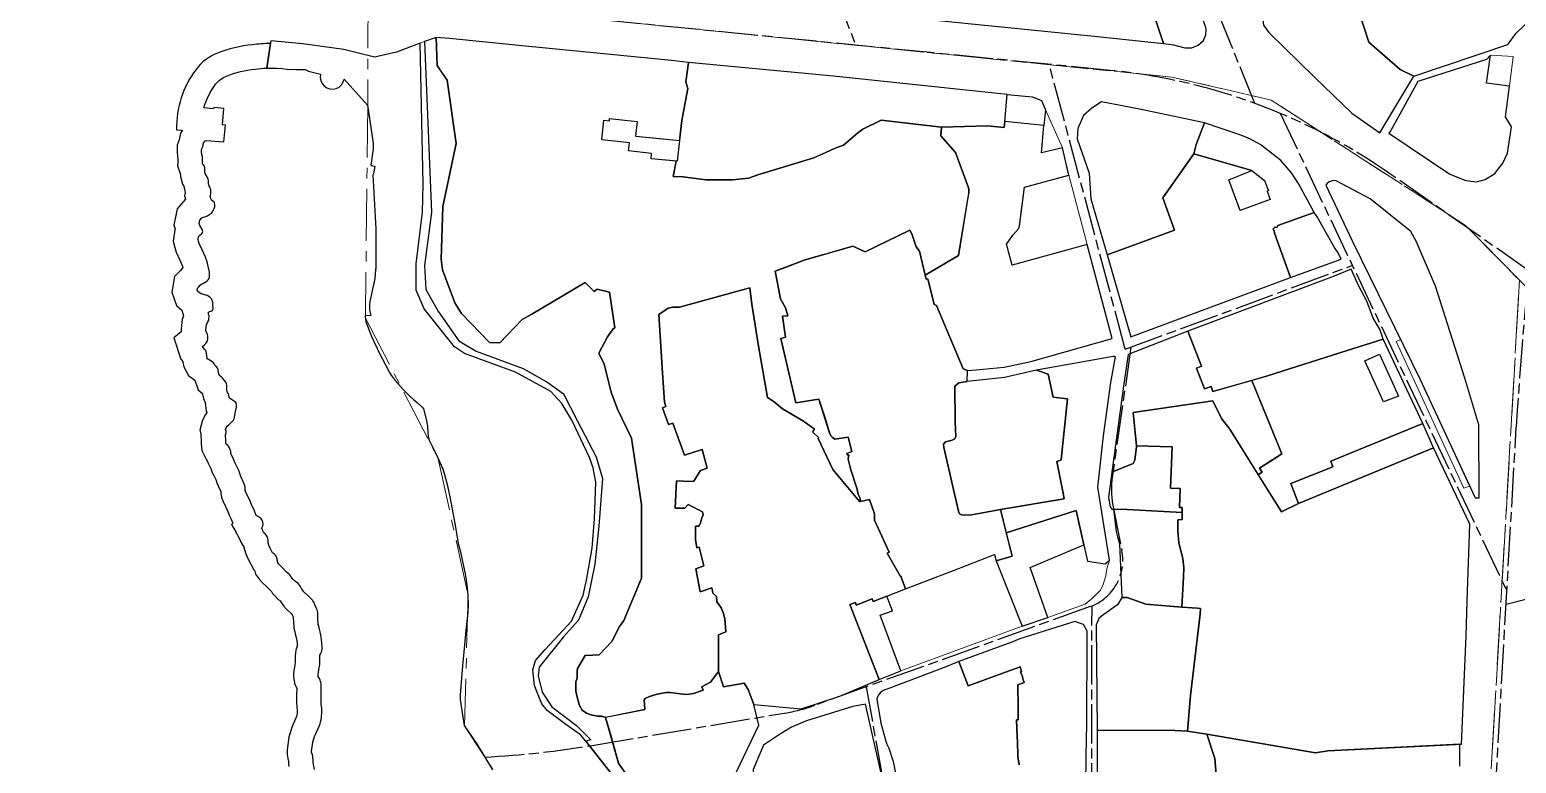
# Model space of a CAD drawing. Header units: millimetres. Extents: x 125232 to 134072, y 142885 to 152835.
# Drawn here: x 125830 to 126736, y 151227 to 151674 of the extents above; entities that cross this region are included whole.
import ezdxf

# ---------------------------------------------------------------- set-up
doc = ezdxf.new("R2010")
doc.units = ezdxf.units.MM
doc.linetypes.add('ACAD_ISO08W100', pattern=[36, 24, -3, 6, -3])
doc.linetypes.add('CENTER', pattern=[50.8, 31.75, -6.35, 6.35, -6.35])
for name, color, linetype, lineweight in [('apartment', 42, 'Continuous', 0), ('government', 221, 'Continuous', 0), ('historical site', 232, 'Continuous', 0), ('municipal utilities', 151, 'Continuous', 0), ('parking', 8, 'Continuous', 0), ('storage', 197, 'Continuous', 0), ('super block', 6, 'CENTER', 0)]:
    doc.layers.add(name, color=color, linetype=linetype, lineweight=lineweight)
for name, color, linetype in [('commerce', 10, 'Continuous'), ('commerce & office', 242, 'Continuous'), ('commerce and residence', 32, 'Continuous'), ('green & plaza', 80, 'Continuous'), ('industry', 35, 'Continuous'), ('research & university', 30, 'Continuous'), ('residence', 2, 'Continuous'), ('residence-bad', 41, 'Continuous'), ('villadom', 51, 'Continuous'), ('water', 4, 'Continuous'), ('老城北中心线', 7, 'ACAD_ISO08W100')]:
    doc.layers.add(name, color=color, linetype=linetype)

msp = doc.modelspace()

# ---------------------------------------------------------------- linework, layer by layer
at = {"layer": 'apartment'}
msp.add_lwpolyline([(126486.21, 151341.35), (126486.79, 151345.67), (126488.47, 151350.96), (126485.87, 151348.71), (126474.96, 151350.2), (126472.71, 151360.23), (126440.11, 151346.42), (126450.89, 151315.96), (126473.55, 151324), (126478.16, 151327.88), (126482.97, 151332.55), (126484.58, 151336.04)], close=True, dxfattribs=at)
at = {"layer": 'commerce'}
for points in [[(126510.27, 151760.98), (126498.16, 151789.46), (126481.29, 151780.79), (126485.41, 151769.39), (126504.25, 151717.21), (126521.25, 151665.95), (126527.55, 151665.25), (126534.4, 151663.41), (126538.59, 151663.46), (126542.58, 151665.02), (126545.74, 151667.87), (126547.18, 151671.32), (126547.35, 151674.59), (126547.08, 151675.77), (126545.04, 151681.39), (126540.38, 151693.09), (126533.91, 151709.23), (126527.82, 151722.45)], [(126732.29, 151640.1), (126718.39, 151641.93), (126720.7, 151658.88), (126718.26, 151656.37), (126676.51, 151642.8), (126659.91, 151613.04), (126658.77, 151611.42), (126695.86, 151586.39), (126705.79, 151582.39), (126712.25, 151581.61), (126717.48, 151583.07), (126723.38, 151586.81), (126728.29, 151593.06), (126731.04, 151599.05), (126733.62, 151615.14), (126729.82, 151621.4)], [(126180.14, 151619.23), (126183.45, 151618.87), (126183.61, 151620.3), (126200.31, 151618.49), (126199.42, 151609.54), (126210.2, 151608.43), (126226.18, 151606.9), (126224.85, 151594.17), (126208.87, 151595.6), (126209.22, 151598.94), (126195.16, 151600.58), (126195.73, 151605.45), (126178.76, 151607.29)], [(126536.21, 151490.67), (126544.57, 151469.19), (126541.46, 151468.01), (126546.44, 151455.32), (126550.4, 151456.77), (126551.53, 151453.68), (126584.73, 151463.39), (126633.34, 151478.76), (126655.25, 151485.69), (126653.23, 151491.87), (126649.16, 151498.53), (126645.3, 151508.87), (126640.18, 151518.38), (126635.78, 151528.3), (126625.48, 151524.1)], [(126679.56, 151434.35), (126655.31, 151485.71), (126633.34, 151478.76), (126584.73, 151463.39), (126575.13, 151460.58), (126593.43, 151415.67), (126579.94, 151407.09), (126581.56, 151404.53), (126579.15, 151403.04), (126593.25, 151380.47), (126603.73, 151385.5), (126598.94, 151397.74), (126624.6, 151407.88), (126623.3, 151411.21)], [(126655.59, 151447.38), (126644.18, 151472.46), (126653.05, 151476.49), (126664.67, 151450.95)], [(126462.81, 151449.31), (126453.99, 151450.33), (126451.09, 151464.29), (126443.84, 151466.87), (126424.45, 151462.22), (126401.65, 151459.82), (126396.6, 151459.03), (126394.09, 151457.12), (126394.26, 151435.29), (126394.73, 151426.39), (126394.08, 151424.87), (126392.39, 151424.16), (126388.35, 151423.09), (126387.29, 151421.55), (126387.44, 151419.62), (126396.44, 151380.76), (126397.04, 151379.22), (126398.11, 151378.54), (126400.1, 151378.37), (126404.28, 151378.54), (126421.88, 151381.73), (126460.75, 151388.28), (126460.12, 151391.81), (126456.33, 151411.13), (126458.7, 151411.86), (126458.97, 151412.31)], [(126708.17, 151372.93), (126685.9, 151419.44), (126603.73, 151385.5), (126593.25, 151380.47), (126561.85, 151430.72), (126556.66, 151437.31), (126551.52, 151448.16), (126502.83, 151441.04), (126504.92, 151420.71), (126526.62, 151420.04), (126525.55, 151394.9), (126531.51, 151394.7), (126531.13, 151383.01), (126532.68, 151382.96), (126532.74, 151380.03), (126532.83, 151375.6), (126530.16, 151375.54), (126530.17, 151368.89), (126530.32, 151366.43), (126530.63, 151361.52), (126533.19, 151351.82), (126533.73, 151346.19), (126533.47, 151340.5), (126532.62, 151322.29), (126542.05, 151321.54), (126543.91, 151321.47), (126543.68, 151318.08), (126537.83, 151268.25), (126535.9, 151246.6), (126547.78, 151244.79), (126547.78, 151244.79), (126614.09, 151233.35), (126621.56, 151234.69), (126699.33, 151238.5), (126702.1, 151238.63), (126702.98, 151238.68), (126705.92, 151304.77), (126706.56, 151325.79)]]:
    msp.add_lwpolyline(points, close=True, dxfattribs=at)
at = {"layer": 'commerce & office'}
for points in [[(126752.8, 151727.27), (126746.96, 151731.58), (126730.34, 151728.73), (126729.96, 151731.17), (126702.17, 151724.83), (126635.55, 151700.86), (126646.52, 151666.76), (126665.67, 151650.25), (126674.08, 151646.08), (126731.36, 151665.44), (126736.4, 151672.27), (126746.24, 151681.74)], [(126646.52, 151666.76), (126635.55, 151700.86), (126624.87, 151697.01), (126584.07, 151682.61), (126582.35, 151680.84), (126582.06, 151678.57), (126582.26, 151677.18), (126585.49, 151672.83), (126613.52, 151645.55), (126636.13, 151623.52), (126653.2, 151611.58), (126674.08, 151646.08), (126665.67, 151650.25)], [(126539.81, 151598.79), (126541.32, 151604.34), (126546.28, 151617.6), (126507.8, 151625.83), (126483.63, 151630.49), (126477.72, 151626.69), (126472.54, 151622.12), (126469.14, 151614.18), (126468.74, 151607.87), (126476.11, 151586.96), (126477.02, 151571.2), (126487.03, 151537.07), (126527.97, 151552.18), (126521.01, 151571.92)]]:
    msp.add_lwpolyline(points, close=True, dxfattribs=at)
at = {"layer": 'commerce and residence'}
msp.add_lwpolyline([(126614.97, 151560.4), (126613.21, 151562.88), (126591.06, 151555.01), (126590.43, 151553.75), (126589.34, 151554.09), (126588.34, 151553.18), (126588.32, 151552.45), (126588.91, 151551.89), (126588.97, 151550.33), (126598.76, 151523.29), (126629.7, 151534.45), (126627.78, 151538.4), (126625.71, 151541.63)], close=True, dxfattribs=at)
at = {"layer": 'government'}
for points in [[(126586.48, 151570.96), (126584.57, 151575.9), (126585.47, 151576.25), (126583.02, 151582.52), (126575.31, 151588.49), (126561.29, 151582.95), (126568.13, 151564.17)], [(126436.63, 151578.5), (126463.6, 151585.66), (126474.9, 151543.35), (126429, 151530.9), (126425.69, 151543.59), (126429.54, 151549.12), (126432.91, 151552.99), (126433.55, 151554.64)]]:
    msp.add_lwpolyline(points, close=True, dxfattribs=at)
at = {"layer": 'green & plaza'}
for points in [[(126196.2, 151216.71), (126189.08, 151227.05), (126181.01, 151255), (126181.02, 151255.02), (126181.14, 151255.05), (126179.08, 151255.53), (126179.06, 151255.73), (126176.2, 151255.68), (126172.19, 151256.52), (126169.53, 151257.5), (126166.91, 151259.3), (126165.19, 151262.33), (126163.73, 151267.3), (126163.08, 151270.93), (126162.94, 151274.85), (126163.05, 151276.63), (126163.77, 151279.01), (126163.75, 151283.43), (126164.07, 151284.89), (126168.62, 151292.84), (126173.46, 151293.03), (126177.31, 151293.06), (126184.86, 151301.22), (126189.67, 151310.38), (126192.34, 151314.11), (126202.95, 151339.88), (126202.97, 151384.86), (126196.94, 151425.35), (126188.5, 151442.97), (126184.57, 151453.4), (126180.2, 151470.52), (126177.1, 151477.1), (126182.41, 151487.21), (126185.7, 151492.01), (126186.87, 151492.65), (126183.56, 151514.37), (126175.92, 151516.27), (126174.24, 151514.79), (126168.67, 151520.23), (126136.18, 151501.02), (126130.32, 151497.73), (126116.59, 151483.55), (126110.44, 151483.64), (126093.33, 151501.27), (126089.18, 151507.79), (126081.64, 151528.06), (126080.83, 151534.39), (126081.96, 151566.67), (126090.08, 151605.06), (126084.53, 151643.65), (126078.55, 151652.57), (126077.87, 151669.67), (126070.82, 151667.16), (126075.08, 151563), (126070.74, 151530.66), (126071.6, 151516.07), (126079.25, 151502.28), (126091.65, 151484.67), (126102.24, 151478.44), (126130.83, 151467.83), (126145.98, 151459.2), (126155.52, 151452.31), (126163.95, 151435.72), (126175.48, 151414), (126179.27, 151400.64), (126177, 151371.62), (126174.68, 151348.38), (126170.48, 151328.44), (126164.71, 151314.29), (126155.48, 151304.08), (126140.57, 151285.55), (126140.12, 151280.31), (126142.51, 151270.36), (126148.29, 151261.34), (126163.42, 151249.96), (126172.12, 151241.26), (126169.09, 151240.51), (126189.19, 151214.83)], [(126189.19, 151214.83), (126169.09, 151240.51), (126165.81, 151244.37), (126156.87, 151250.68), (126145.6, 151259.12), (126142.21, 151263.34), (126139.4, 151270.1), (126137.71, 151274.42), (126136.72, 151284.06), (126138.45, 151289.62), (126144.26, 151296.31), (126160.41, 151313.7), (126167.46, 151329.46), (126169.49, 151338.63), (126172.88, 151358.19), (126174.3, 151376.2), (126175.15, 151398.48), (126173.49, 151407.2), (126171.33, 151413.52), (126160.54, 151436.31), (126154.43, 151446.52), (126147.84, 151453.68), (126126.14, 151465.48), (126095.02, 151476.96), (126088.94, 151481.02), (126070.61, 151504.11), (126065.55, 151515.48), (126065.71, 151531.72), (126069.58, 151563.11), (126069.9, 151580.17), (126068.16, 151666.22), (126053.63, 151660.76), (126040.15, 151657.65), (126021.63, 151662.37), (125996.54, 151665.8), (125976.99, 151667.57), (125974.59, 151650.89), (125980.55, 151650.97), (125983.94, 151650.76), (125987.02, 151650.43), (125992.22, 151650.16), (125997.96, 151650.19), (126000, 151649.07), (126007.34, 151647.36), (126007.12, 151645.33), (126007.44, 151643.47), (126008.23, 151641.64), (126009.52, 151640.15), (126011.08, 151639.04), (126013.01, 151638.37), (126014.99, 151638.25), (126016.82, 151638.57), (126018.6, 151639.49), (126020.14, 151640.83), (126021.23, 151642.56), (126021.74, 151644.36), (126036.03, 151628.44), (126039.45, 151605.25), (126039.52, 151601.75), (126037.98, 151591.64), (126040.4, 151591.29), (126039.69, 151586.44), (126039.33, 151586.27), (126039.2, 151585.86), (126041.07, 151552.98), (126041.09, 151544.47), (126041.02, 151540.98), (126041.13, 151534.6), (126041.05, 151529.96), (126040.57, 151525.77), (126040.4, 151522.68), (126039.87, 151519.64), (126038.96, 151516.17), (126037.7, 151510.59), (126037.37, 151508.62), (126037.16, 151506.62), (126037.11, 151505.12), (126037.18, 151504.03), (126037.41, 151502.55), (126037.96, 151500.03), (126034.52, 151500), (126034.71, 151497.26), (126034.9, 151496.44), (126036.94, 151490.95), (126038.68, 151486.87), (126041.88, 151479.99), (126043.34, 151476.97), (126046.86, 151470.06), (126049.03, 151466.08), (126049.86, 151464.67), (126050.42, 151463.77), (126052.91, 151460.55), (126057.81, 151454.94), (126062.03, 151450.79), (126063.83, 151449.19), (126066.3, 151447), (126069.34, 151444.23), (126070.02, 151443.1), (126071.79, 151436.82), (126072.5, 151432.72), (126072.71, 151428.79), (126072.95, 151426.31), (126073.65, 151424.01), (126075.94, 151419.22), (126079.05, 151412.92), (126081.92, 151406.34), (126082.93, 151403.14), (126084.66, 151396.33), (126086.47, 151388.43), (126087.47, 151382.99), (126088.96, 151374.41), (126090.77, 151363.77), (126091.26, 151361.09), (126092.61, 151355.96), (126093.58, 151351.89), (126095.48, 151342.47), (126096.56, 151335.84), (126097.17, 151329.47), (126097.3, 151323.83), (126097.12, 151319.07), (126096.22, 151310.01), (126093.87, 151286.5), (126092.49, 151268.75), (126092.43, 151265.64), (126093.79, 151257.87), (126095, 151250), (126102.85, 151238.51), (126112.25, 151223)]]:
    msp.add_lwpolyline(points, dxfattribs=at)
for points in [[(126209.22, 151598.94), (126195.16, 151600.58), (126195.73, 151605.45), (126178.76, 151607.29), (126180.14, 151619.23), (126183.45, 151618.87), (126183.61, 151620.3), (126200.31, 151618.49), (126199.42, 151609.54), (126224.26, 151607.09), (126226.18, 151606.9), (126227.65, 151618.99), (126231.22, 151638.62), (126230, 151642.6), (126231.75, 151654.4), (126221.41, 151655.61), (126132.33, 151664.46), (126086.01, 151669.11), (126077.87, 151669.67), (126078.55, 151652.57), (126081.19, 151648.62), (126084.53, 151643.65), (126090.08, 151605.06), (126081.96, 151566.67), (126080.83, 151534.39), (126081.64, 151528.06), (126089.18, 151507.79), (126093.33, 151501.27), (126110.44, 151483.64), (126116.59, 151483.55), (126130.32, 151497.73), (126136.18, 151501.02), (126168.67, 151520.23), (126174.24, 151514.79), (126175.92, 151516.27), (126183.56, 151514.37), (126186.87, 151492.65), (126185.7, 151492.01), (126182.41, 151487.21), (126177.1, 151477.1), (126180.2, 151470.52), (126184.57, 151453.4), (126188.5, 151442.97), (126196.94, 151425.35), (126200.03, 151405.02), (126202.97, 151384.86), (126202.95, 151339.88), (126192.34, 151314.11), (126189.67, 151310.38), (126184.86, 151301.22), (126177.31, 151293.06), (126173.46, 151293.03), (126168.62, 151292.84), (126164.07, 151284.89), (126163.75, 151283.43), (126163.77, 151279.01), (126163.05, 151276.63), (126162.94, 151274.85), (126163.08, 151270.93), (126163.73, 151267.3), (126165.19, 151262.33), (126166.91, 151259.3), (126169.53, 151257.5), (126172.19, 151256.52), (126176.2, 151255.68), (126179.06, 151255.73), (126179.08, 151255.53), (126181.14, 151255.05), (126205.06, 151259.79), (126204.58, 151265.49), (126205.33, 151266.45), (126207.93, 151267.68), (126212.7, 151269.13), (126218.19, 151270.14), (126220.59, 151270.11), (126226.71, 151269.33), (126230.6, 151269.01), (126234.83, 151269.49), (126240.63, 151271.62), (126239.88, 151273.66), (126245.06, 151276.51), (126249.95, 151282.89), (126249.95, 151305.37), (126254.53, 151307.08), (126253.87, 151315.06), (126252.82, 151319.01), (126251.53, 151321.79), (126249, 151325.56), (126248.73, 151328.28), (126248.35, 151329.08), (126246.58, 151330.72), (126246.14, 151333.16), (126245.88, 151334.06), (126238.85, 151331.51), (126236.21, 151345.69), (126241.01, 151347.44), (126238.3, 151358.75), (126236.7, 151358.46), (126235.93, 151363.49), (126235.92, 151371.62), (126238.03, 151371.62), (126239.09, 151373.56), (126239.89, 151376.79), (126240.68, 151378.63), (126240.25, 151380.42), (126231.42, 151384.85), (126229.43, 151382.52), (126223.49, 151382.67), (126224.32, 151399.23), (126232.98, 151398.82), (126234.86, 151399.03), (126238.95, 151405.49), (126243.13, 151407.05), (126239.97, 151418.46), (126229.36, 151414.9), (126222.07, 151434.52), (126219.6, 151433.74), (126215.8, 151443.89), (126217.97, 151444.67), (126217.01, 151447.35), (126215.8, 151465.1), (126213.53, 151500.68), (126219.35, 151504.5), (126222.12, 151505.31), (126226.13, 151505.29), (126269.17, 151517.08), (126270.23, 151506.94), (126274.37, 151481.33), (126279.9, 151450.04), (126283.9, 151447.52), (126289.01, 151443.15), (126301.87, 151435.75), (126308.5, 151430.79), (126307.23, 151429.11), (126311.17, 151425.52), (126310.8, 151425.12), (126319.64, 151406.24), (126335.99, 151386.61), (126336.55, 151386.71), (126336.38, 151388.59), (126335.82, 151389.85), (126335.08, 151391.21), (126334.28, 151394.87), (126330.69, 151406.05), (126329.09, 151412.56), (126329.41, 151415.04), (126328.65, 151414.84), (126328.18, 151415.89), (126331.33, 151417.17), (126329.16, 151425.91), (126320.88, 151424.79), (126319.51, 151425.67), (126318.5, 151426.8), (126317.65, 151428.58), (126311.25, 151449.11), (126297.22, 151446.91), (126288.08, 151486.16), (126290.83, 151487), (126288.94, 151499.67), (126292.25, 151500), (126290.92, 151504.9), (126287.76, 151510.33), (126284.65, 151527.1), (126289.09, 151528.81), (126296.88, 151531.82), (126301.17, 151533.48), (126302.24, 151533.89), (126331.95, 151542.41), (126339.5, 151539.01), (126366.72, 151552.16), (126367.87, 151550.04), (126370.56, 151542.11), (126372.66, 151539.33), (126376, 151524.8), (126396.44, 151536.82), (126402.56, 151574.82), (126402.57, 151575.97), (126402.58, 151577.11), (126402.32, 151578.56), (126394.46, 151599.57), (126385.62, 151609.62), (126386.01, 151615.07), (126349.1, 151619.24), (126338.04, 151613.75), (126334.85, 151611.29), (126326.15, 151603.93), (126321.15, 151602.25), (126315.37, 151599.64), (126308.1, 151596.37), (126287.46, 151589.98), (126274.62, 151586.04), (126268.21, 151583.87), (126258.55, 151582.97), (126242.32, 151582.81), (126239.26, 151583.21), (126228.41, 151584.62), (126222.3, 151584.97), (126224.11, 151594.24), (126208.87, 151595.6)], [(126426.12, 151634.93), (126441.41, 151633.52), (126447.01, 151631.33), (126449.32, 151625.57), (126448.46, 151616.07), (126424.52, 151618.38)], [(126626.73, 151582.25), (126625.67, 151582.41), (126624.31, 151582.27), (126622.44, 151581.71), (126621.09, 151580.58), (126620.37, 151579.65), (126636.77, 151544.93), (126677.64, 151461.44), (126711.34, 151388.91), (126713.82, 151388.9), (126713.73, 151433.39), (126705.18, 151461.87), (126687.27, 151518.03), (126675.52, 151545.47), (126672.2, 151551.39), (126647.38, 151571.21)]]:
    msp.add_lwpolyline(points, close=True, dxfattribs=at)
msp.add_lwpolyline([(126003.64, 151223.18), (126002.89, 151227.32), (126002.76, 151228.4), (126002.68, 151231.15), (126002.51, 151232.13), (126001.91, 151233.67), (126001.9, 151234.27), (126002.71, 151239.85), (126003.73, 151243.38), (126004.24, 151244.63), (126005.02, 151246.38), (126006.72, 151250), (126007.1, 151250.96), (126007.4, 151252.2), (126007.66, 151253.62), (126007.82, 151254.68), (126007.99, 151256.09), (126008.1, 151257.28), (126008.16, 151258.28), (126008.16, 151258.91), (126008.15, 151259.27), (126008.08, 151260.38), (126007.78, 151263.06), (126007.62, 151264.84), (126007.62, 151266.22), (126007.71, 151269.2), (126007.8, 151271.95), (126007.77, 151273.37), (126007.71, 151274.61), (126007.62, 151275.49), (126007.51, 151276.27), (126007.37, 151276.97), (126007.13, 151277.71), (126006.83, 151278.38), (126006.26, 151279.39), (126005.9, 151280.13), (126005.85, 151280.85), (126005.92, 151281.56), (126006.02, 151282.42), (126006.36, 151284.29), (126006.69, 151286.16), (126006.84, 151287.31), (126006.88, 151287.77), (126006.89, 151288.04), (126006.92, 151288.99), (126006.87, 151290.73), (126006.85, 151292.18), (126006.99, 151292.93), (126007.54, 151294.04), (126007.86, 151294.7), (126008, 151295.12), (126008.13, 151295.67), (126008.25, 151296.86), (126008.25, 151297.99), (126008.15, 151299.59), (126008.05, 151300.61), (126007.87, 151302.18), (126007.43, 151305.28), (126007.29, 151306.03), (126007.07, 151307.14), (126006.65, 151308.82), (126006.23, 151310.54), (126005.98, 151311.71), (126005.89, 151312.45), (126005.82, 151313.27), (126005.77, 151314.02), (126005.72, 151315.67), (126005.75, 151318.37), (126005.7, 151318.94), (126005.49, 151319.85), (126005.23, 151320.6), (126004.72, 151321.73), (126004.06, 151323.17), (126003.67, 151324.28), (126003.37, 151325.07), (126002.73, 151326.07), (126002.44, 151326.42), (126000, 151328.91), (125997.22, 151331.6), (125996.74, 151332.15), (125996, 151333.27), (125995.16, 151334.81), (125994.6, 151335.61), (125993.83, 151336.49), (125992.95, 151337.28), (125991.21, 151338.53), (125990.62, 151339.09), (125990.07, 151339.74), (125988.98, 151341.33), (125988.32, 151342.06), (125986.45, 151343.81), (125984.76, 151345.7), (125982.7, 151347.61), (125981.75, 151348.62), (125981.21, 151349.37), (125980.93, 151351.8), (125980.51, 151352.87), (125979.79, 151353.95), (125979.28, 151354.48), (125978.7, 151354.96), (125978.1, 151355.35), (125976.6, 151358.25), (125975.88, 151359.99), (125975.41, 151361.39), (125975.35, 151362.99), (125975.2, 151364.2), (125974.82, 151365.32), (125974.46, 151366.02), (125973.78, 151366.83), (125972.64, 151367.77), (125972.42, 151368.21), (125971.87, 151369.73), (125971.37, 151370.64), (125971.76, 151371.08), (125972.18, 151371.89), (125972.37, 151372.81), (125972.22, 151374.03), (125971.7, 151375.37), (125971.12, 151376.19), (125970.12, 151377.01), (125968.93, 151377.76), (125968.1, 151378.1), (125967.27, 151380.41), (125966.44, 151382.32), (125965.48, 151384.15), (125964.6, 151386.52), (125961.79, 151392.41), (125961.42, 151393.43), (125961.31, 151395.17), (125961.14, 151396.22), (125960.58, 151397.81), (125958.73, 151401.96), (125958.31, 151403.05), (125957.53, 151405.53), (125957, 151406.76), (125955.61, 151409.18), (125955.26, 151409.97), (125954.54, 151412), (125953.89, 151413.46), (125952.65, 151415.87), (125952.57, 151417.14), (125952.23, 151418.34), (125951.82, 151419.31), (125951.23, 151420.4), (125950.7, 151421.02), (125949.58, 151421.87), (125949.49, 151422.54), (125949.56, 151424.31), (125949.35, 151426.7), (125949.46, 151427.39), (125949.74, 151428.3), (125949.81, 151429.31), (125949.37, 151430.65), (125950.25, 151432.34), (125951.34, 151433.51), (125953.37, 151435.42), (125954.17, 151436.32), (125954.59, 151437.04), (125954.93, 151437.97), (125955.24, 151440.49), (125956.04, 151443.92), (125956.13, 151445.21), (125956, 151446.09), (125955.63, 151446.98), (125954.89, 151447.74), (125953.03, 151448.81), (125951.7, 151449.85), (125951.62, 151450.39), (125951.33, 151451.47), (125950.39, 151453.82), (125950.22, 151454.6), (125950.13, 151455.42), (125950.19, 151457.66), (125950.05, 151458.48), (125949.57, 151459.56), (125948.86, 151460.56), (125947.78, 151461.78), (125946.95, 151462.56), (125945.46, 151463.74), (125945.28, 151464.26), (125944.89, 151467.04), (125944.62, 151467.82), (125944.12, 151468.59), (125943.34, 151469.28), (125942.67, 151470.53), (125942.02, 151471.25), (125941.04, 151472), (125938.97, 151473.25), (125938.27, 151473.76), (125938.15, 151474.27), (125937.83, 151476.85), (125937.53, 151478.05), (125937.12, 151478.9), (125936.68, 151479.31), (125935.67, 151480.65), (125935.45, 151481.28), (125936.6, 151482.19), (125937.44, 151483.14), (125938.11, 151484.17), (125938.4, 151484.85), (125938.6, 151485.61), (125938.69, 151486.88), (125938.62, 151487.64), (125938.39, 151488.49), (125937.62, 151490.36), (125937.41, 151491.14), (125937.71, 151494.5), (125939.2, 151497.4), (125939.42, 151500), (125939.19, 151500.41), (125938.77, 151501.85), (125939.6, 151502.47), (125941.25, 151502.88), (125941.87, 151504.33), (125941.66, 151506.39), (125941.66, 151508.25), (125940.84, 151510.32), (125939.8, 151511.21), (125938.15, 151512.24), (125934.64, 151513.28), (125933.6, 151513.9), (125932.36, 151514.93), (125932.16, 151515.55), (125932.36, 151516.79), (125933.19, 151517.61), (125934.02, 151518.65), (125934.84, 151519.26), (125935.87, 151519.88), (125936.91, 151520.5), (125937.94, 151521.12), (125938.77, 151521.95), (125939.39, 151522.77), (125939.59, 151523.39), (125939.59, 151524.84), (125939.59, 151526.49), (125938.97, 151529.18), (125938.15, 151532.89), (125937.11, 151535.78), (125935.25, 151540.12), (125933.39, 151544.08), (125932.98, 151545.53), (125932.77, 151546.36), (125932.98, 151548.01), (125933.39, 151548.83), (125934.01, 151549.25), (125934.63, 151549.45), (125935.25, 151550.28), (125935.46, 151551.31), (125935.25, 151552.76), (125934.43, 151553.99), (125933.81, 151555.03), (125933.39, 151556.27), (125933.81, 151558.33), (125935.05, 151559.78), (125935.67, 151560.19), (125936.7, 151560.39), (125938.35, 151561.01), (125939.8, 151561.84), (125941.04, 151562.67), (125941.66, 151563.7), (125942.49, 151565.35), (125942.9, 151566.65), (125942.9, 151567.48), (125942.7, 151569.13), (125942.08, 151569.75), (125941.04, 151570.37), (125940.42, 151571.4), (125940.01, 151572.85), (125940.22, 151573.46), (125940.42, 151574.29), (125940.42, 151575.32), (125940.42, 151576.97), (125940.01, 151577.8), (125939.18, 151579.66), (125938.98, 151580.69), (125938.98, 151582.14), (125938.77, 151583.37), (125938.15, 151584.61), (125937.15, 151586.25), (125936.84, 151587.44), (125936.7, 151588.95), (125936.7, 151590.19), (125936.29, 151591.43), (125935.92, 151591.94), (125935.63, 151592.32), (125935.34, 151593.16), (125935.43, 151594.06), (125935.34, 151594.98), (125935.26, 151595.97), (125935.26, 151597.21), (125935.05, 151598.03), (125934.84, 151600.31), (125934.84, 151601.34), (125935.47, 151603.06), (125935.97, 151605.17), (125936.97, 151606.6), (125937.75, 151606.91), (125948.43, 151606), (125949.32, 151616.32), (125947.62, 151616.49), (125948.46, 151626.48), (125942.21, 151627), (125942.15, 151626.22), (125936.21, 151626.83, -0.09218), (125943.35, 151641.15, -0.133951), (125950, 151646.21, -0.069924), (125967.51, 151650.36, -0.024335), (125974.61, 151650.99), (125976.77, 151666.04, 0.031226), (125965.79, 151665.26, 0.069117), (125944.47, 151660.15, 0.135286), (125931.4, 151650.22, 0.169082), (125919.54, 151613.46), (125923.2, 151613.09), (125922.03, 151611.42), (125921.07, 151607.36), (125919.84, 151603.98), (125919.84, 151599.62), (125920.22, 151595.52), (125920.26, 151595.36), (125920.26, 151595.35), (125920.36, 151594.11), (125920.09, 151591.35), (125921.89, 151586.13), (125922.01, 151584.83), (125923.22, 151580.29), (125924.02, 151578.97), (125924.8, 151575.08), (125924.88, 151574.9), (125924.31, 151573.19), (125924.93, 151571.02), (125919.87, 151565.12), (125917.9, 151555.3), (125918.68, 151552.96), (125918.42, 151552.42), (125917.54, 151545.43), (125918.49, 151541.65), (125919.3, 151538.8), (125921.57, 151533.97), (125923.15, 151530.3), (125923.45, 151529.45), (125922, 151527.64), (125918.36, 151524), (125916.75, 151514.34), (125919.48, 151506.13), (125922.72, 151503.44), (125923.74, 151499.85), (125922.95, 151497.72), (125922.42, 151492.03), (125922.44, 151490.12), (125917.86, 151486.49), (125922.23, 151473.56), (125923.3, 151472.14), (125923.36, 151471.68), (125924.02, 151468.72), (125926.82, 151463.52), (125930.62, 151460.78), (125930.63, 151460.75), (125932.71, 151454.69), (125935.35, 151452.61), (125935.4, 151452.18), (125936, 151449.4), (125936.94, 151447.06), (125937.68, 151441.79), (125938.27, 151441.33), (125937.19, 151439.74), (125935.37, 151436.26), (125933.75, 151430.14), (125934.39, 151428.19), (125934.24, 151427.26), (125934.54, 151423.92), (125934.46, 151421.93), (125934.96, 151417.77), (125937.74, 151411.99), (125938.3, 151411.57), (125938.57, 151410.45), (125940.49, 151406.72), (125941.31, 151404.45), (125942.18, 151402.44), (125943.5, 151400.15), (125944.13, 151398.12), (125944.87, 151396.21), (125946.44, 151392.69), (125946.5, 151391.71), (125947.03, 151389.11), (125947.92, 151386.64), (125950.77, 151380.65), (125951.75, 151378.02), (125952.91, 151375.83), (125953.31, 151374.89), (125953.81, 151373.49), (125953.13, 151372.72), (125955.89, 151367.69), (125956.23, 151366.71), (125956.47, 151366.62), (125958.15, 151363.55), (125958.6, 151362.31), (125959.87, 151359.76), (125960.49, 151358.98), (125960.5, 151358.69), (125961.81, 151354.74), (125962.99, 151351.91), (125966.57, 151344.98), (125967.01, 151344.69), (125967.72, 151342.42), (125970.17, 151339.02), (125972.16, 151336.93), (125974.06, 151335.17), (125975.71, 151333.33), (125977.33, 151331.81), (125978.11, 151330.66), (125979.63, 151328.85), (125981.58, 151326.97), (125982.84, 151326.06), (125983.12, 151325.55), (125984.78, 151323.04), (125986.34, 151321.26), (125989.43, 151318.26), (125990.13, 151317.56), (125990.13, 151317.55), (125990.73, 151316.25), (125990.72, 151315.51), (125990.79, 151313.38), (125990.85, 151312.21), (125990.97, 151310.83), (125991.13, 151309.64), (125991.31, 151308.6), (125991.6, 151307.22), (125992.09, 151305.22), (125992.43, 151303.82), (125992.61, 151302.98), (125992.99, 151300.28), (125993.17, 151298.71), (125993.07, 151298.48), (125992.64, 151297.29), (125992.29, 151295.92), (125992.02, 151294.46), (125991.85, 151292.57), (125991.87, 151290.44), (125991.92, 151288.79), (125991.58, 151286.9), (125991.19, 151284.67), (125991, 151283.15), (125990.89, 151281.86), (125990.85, 151280.33), (125990.99, 151278.25), (125991.68, 151275.08), (125992.78, 151272.81), (125992.79, 151272.05), (125992.72, 151269.67), (125992.61, 151266.42), (125992.63, 151264.13), (125992.86, 151261.57), (125993.16, 151258.78), (125993.14, 151258.38), (125993.08, 151257.69), (125992.91, 151256.34), (125992.77, 151255.58), (125991.39, 151252.63), (125990.44, 151250.52), (125989.54, 151248.3), (125988.02, 151243.01), (125986.89, 151235.25), (125986.93, 151232.06), (125987.65, 151228.96), (125987.74, 151228.72), (125987.79, 151227.31), (125988.04, 151225.1)], format="xyb", dxfattribs=at)
at = {"layer": 'historical site'}
msp.add_lwpolyline([(126102.24, 151478.44), (126091.65, 151484.67), (126079.25, 151502.28), (126071.6, 151516.07), (126070.74, 151530.66), (126075.08, 151563), (126070.82, 151667.16), (126068.16, 151666.22), (126069.9, 151580.17), (126069.58, 151563.11), (126065.71, 151531.72), (126065.55, 151515.48), (126070.61, 151504.11), (126088.94, 151481.02), (126095.02, 151476.96), (126126.14, 151465.48), (126147.84, 151453.68), (126154.43, 151446.52), (126160.54, 151436.31), (126171.33, 151413.52), (126173.49, 151407.2), (126175.15, 151398.48), (126174.3, 151376.2), (126172.88, 151358.19), (126169.49, 151338.63), (126167.46, 151329.46), (126160.41, 151313.7), (126144.26, 151296.31), (126138.45, 151289.62), (126136.72, 151284.06), (126137.71, 151274.42), (126142.21, 151263.34), (126145.6, 151259.12), (126156.87, 151250.68), (126165.81, 151244.37), (126169.09, 151240.51), (126172.12, 151241.26), (126163.42, 151249.96), (126148.29, 151261.34), (126142.51, 151270.36), (126140.12, 151280.31), (126140.57, 151285.55), (126155.48, 151304.08), (126164.71, 151314.29), (126170.48, 151328.44), (126174.68, 151348.38), (126177, 151371.62), (126179.27, 151400.64), (126175.48, 151414), (126163.95, 151435.72), (126155.52, 151452.31), (126145.98, 151459.2), (126130.83, 151467.83)], close=True, dxfattribs=at)
at = {"layer": 'industry'}
msp.add_lwpolyline([(126260.95, 151221.87), (126274.6, 151250.33), (126271.5, 151262.91), (126268.19, 151271.95), (126265.58, 151275.82), (126253.12, 151273.57), (126249.95, 151282.89), (126245.06, 151276.51), (126239.88, 151273.66), (126240.63, 151271.62), (126234.83, 151269.49), (126230.6, 151269.01), (126226.71, 151269.33), (126220.59, 151270.11), (126218.19, 151270.14), (126212.7, 151269.13), (126207.93, 151267.68), (126205.33, 151266.45), (126204.58, 151265.49), (126205.06, 151259.79), (126181.02, 151255.02), (126181.01, 151255), (126184.07, 151244.71), (126189.08, 151227.05), (126196.2, 151216.71)], dxfattribs=at)
at = {"layer": 'municipal utilities'}
for points in [[(126734.66, 151658.09), (126720.71, 151658.88), (126720.7, 151658.88), (126718.39, 151641.93), (126732.29, 151640.1)], [(126449.32, 151625.57), (126459.83, 151602.4), (126447.06, 151599.33), (126448.45, 151615.95)]]:
    msp.add_lwpolyline(points, close=True, dxfattribs=at)
at = {"layer": 'parking'}
msp.add_lwpolyline([(126677.64, 151461.44), (126665.84, 151485.55), (126663.14, 151484.22), (126704.42, 151394.84), (126708, 151396.09)], close=True, dxfattribs=at)
at = {"layer": 'research & university'}
msp.add_lwpolyline([(126351.8, 151683.35), (126481.12, 151670.4), (126521.25, 151665.95), (126504.25, 151717.21)], dxfattribs=at)
msp.add_lwpolyline([(126382.86, 151506.18), (126381.58, 151506.77), (126377.59, 151522.47), (126376.59, 151522.24), (126375.99, 151524.79), (126376, 151524.8), (126372.66, 151539.33), (126370.56, 151542.11), (126367.87, 151550.04), (126366.72, 151552.16), (126339.5, 151539.01), (126331.95, 151542.41), (126317.91, 151538.32), (126316.03, 151537.78), (126313.42, 151537.04), (126304.21, 151534.45), (126302.24, 151533.89), (126284.65, 151527.1), (126287.76, 151510.33), (126290.92, 151504.9), (126292.25, 151500), (126288.94, 151499.67), (126290.83, 151487), (126288.08, 151486.16), (126297.22, 151446.91), (126311.25, 151449.11), (126314.79, 151438.19), (126317.65, 151428.58), (126318.5, 151426.8), (126319.51, 151425.67), (126320.88, 151424.79), (126329.16, 151425.91), (126331.33, 151417.17), (126328.18, 151415.89), (126328.65, 151414.84), (126329.41, 151415.04), (126329.09, 151412.56), (126330.69, 151406.05), (126334.28, 151394.87), (126335.08, 151391.21), (126335.82, 151389.85), (126336.38, 151388.59), (126336.55, 151386.71), (126342.15, 151387.91), (126345.13, 151379.14), (126345.1, 151375.35), (126354.17, 151355.8), (126352.85, 151355.16), (126360.9, 151340.92), (126361.11, 151341.05), (126364.1, 151333.32), (126393.2, 151344.67), (126418.3, 151354.36), (126419.34, 151350.5), (126429.03, 151353.26), (126421.88, 151381.73), (126414.35, 151380.31), (126404.28, 151378.54), (126400.1, 151378.37), (126398.11, 151378.54), (126397.04, 151379.22), (126396.44, 151380.76), (126387.44, 151419.62), (126387.29, 151421.55), (126388.35, 151423.09), (126392.39, 151424.16), (126394.08, 151424.87), (126394.73, 151426.39), (126394.26, 151435.29), (126394.09, 151457.12), (126396.6, 151459.03), (126401.65, 151459.82), (126401.76, 151466.56), (126399.23, 151467.52)], close=True, dxfattribs=at)
at = {"layer": 'residence'}
for points in [[(126426.12, 151634.93), (126320.11, 151646.03), (126231.75, 151654.4), (126230, 151642.6), (126231.22, 151638.62), (126227.65, 151618.99), (126226.18, 151606.9), (126224.85, 151594.17), (126224.11, 151594.24), (126222.3, 151584.97), (126228.41, 151584.62), (126239.26, 151583.21), (126242.32, 151582.81), (126258.55, 151582.97), (126268.21, 151583.87), (126274.62, 151586.04), (126287.46, 151589.98), (126308.1, 151596.37), (126315.37, 151599.64), (126321.15, 151602.25), (126326.15, 151603.93), (126334.85, 151611.29), (126338.04, 151613.75), (126349.1, 151619.24), (126386.01, 151615.07), (126414.04, 151615.89), (126424.16, 151614.86), (126424.52, 151618.39)], [(126459.83, 151602.4), (126447.06, 151599.33), (126448.46, 151616.07), (126424.52, 151618.38), (126424.16, 151614.86), (126414.04, 151615.89), (126386.01, 151615.07), (126385.62, 151609.62), (126394.46, 151599.57), (126402.32, 151578.56), (126402.58, 151577.11), (126402.57, 151575.97), (126402.56, 151574.82), (126402.52, 151574.54), (126396.44, 151536.82), (126376, 151524.8), (126376.59, 151522.25), (126377.59, 151522.47), (126381.58, 151506.77), (126382.86, 151506.18), (126399.23, 151467.52), (126401.76, 151466.56), (126407.08, 151467.04), (126424.22, 151468.66), (126440.55, 151472.14), (126490.02, 151486), (126474.9, 151543.35), (126429, 151530.9), (126425.69, 151543.59), (126429.54, 151549.12), (126432.91, 151552.99), (126433.55, 151554.64), (126434.41, 151561.26), (126436.63, 151578.5), (126463.6, 151585.66)], [(126588.97, 151550.33), (126588.91, 151551.89), (126587.94, 151552.81), (126589.34, 151554.09), (126590.43, 151553.75), (126591.06, 151555.01), (126613.21, 151562.88), (126603.84, 151580.32), (126599.47, 151587.22), (126592.81, 151594.68), (126580.71, 151604.23), (126574.33, 151607.76), (126569.18, 151609.85), (126546.28, 151617.6), (126541.32, 151604.34), (126539.81, 151598.79), (126575.31, 151588.49), (126583.02, 151582.52), (126585.47, 151576.25), (126584.57, 151575.9), (126586.48, 151570.96), (126568.13, 151564.17), (126561.29, 151582.95), (126575.31, 151588.49), (126539.81, 151598.79), (126521.01, 151571.92), (126527.97, 151552.18), (126487.03, 151537.07), (126501.39, 151487.11), (126543.54, 151502.87), (126598.76, 151523.29)], [(126644.18, 151472.46), (126653.05, 151476.49), (126664.67, 151450.95), (126655.59, 151447.38)], [(126685.9, 151419.44), (126679.56, 151434.35), (126623.3, 151411.21), (126624.6, 151407.88), (126598.94, 151397.74), (126603.73, 151385.5)], [(126531.51, 151394.7), (126525.55, 151394.9), (126526.62, 151420.04), (126504.92, 151420.71), (126504.97, 151420.24), (126503.83, 151411.89), (126502.93, 151409.91), (126489.77, 151404.55), (126487.86, 151389.07), (126488.92, 151383.39), (126489.84, 151382.03), (126490.96, 151381.99), (126499.16, 151381.86), (126532.74, 151380.03), (126532.68, 151382.96), (126531.13, 151383.01)], [(126472.71, 151360.23), (126468.01, 151381.14), (126425.46, 151367.49), (126429.03, 151353.26), (126419.34, 151350.5), (126435.19, 151310.69), (126450.89, 151315.96), (126440.11, 151346.42)], [(126530.32, 151366.43), (126530.17, 151368.89), (126530.16, 151375.54), (126532.83, 151375.6), (126532.74, 151380.03), (126499.16, 151381.86), (126490.96, 151381.99), (126492.42, 151368.36), (126493.21, 151365.16), (126494.5, 151360.79), (126496.01, 151328.15), (126496.97, 151328.12), (126499.26, 151328.02), (126510.64, 151324.05), (126532.62, 151322.29), (126533.47, 151340.5), (126533.73, 151346.19), (126533.19, 151351.82), (126530.63, 151361.52)], [(126543.68, 151318.08), (126543.91, 151321.47), (126542.05, 151321.54), (126532.62, 151322.29), (126510.64, 151324.05), (126499.26, 151328.02), (126496.97, 151328.12), (126496.01, 151328.15), (126493.39, 151323.65), (126483.46, 151316.8), (126481.83, 151315.26), (126480.27, 151311.52), (126480.76, 151268.54), (126480.82, 151247.24), (126528.32, 151247.06), (126528.32, 151247.06), (126535.9, 151246.61), (126537.83, 151268.25)], [(126350.97, 151212.91), (126339.54, 151263.06), (126331.89, 151261.58), (126303.66, 151252.85), (126294.53, 151248.97), (126286.59, 151244.11), (126277.38, 151238.09), (126271.09, 151223.27), (126269.62, 151194.87), (126348.76, 151195), (126351.36, 151209.56)]]:
    msp.add_lwpolyline(points, close=True, dxfattribs=at)
for points in [[(126473.88, 151205.88), (126474.29, 151227.55), (126474.35, 151245.34), (126474.53, 151246.97), (126474.73, 151307.49), (126472.64, 151311.66), (126467.2, 151313.52), (126433.82, 151302.81), (126428.9, 151300.86), (126398.85, 151289.95), (126396.54, 151289.01), (126402.16, 151274.26), (126433.87, 151285.85), (126434.18, 151284.95), (126434.74, 151282.96), (126434.25, 151282.75), (126435.25, 151280.38), (126435.64, 151279.12), (126435.47, 151279.07), (126436.31, 151276.33), (126432.62, 151274.9), (126432.67, 151260.96), (126432.69, 151255.42), (126432.71, 151253.49), (126431.72, 151253.46), (126432.05, 151243.05), (126432.23, 151240.1), (126432.49, 151231.64), (126432.51, 151231.13), (126433.32, 151226)], [(126554.85, 151202.26), (126552.75, 151229.99), (126547.78, 151244.79), (126535.87, 151246.61), (126528.32, 151247.06), (126480.82, 151247.24), (126480.93, 151209.65)]]:
    msp.add_lwpolyline(points, dxfattribs=at)
at = {"layer": 'residence-bad'}
for points in [[(126575.13, 151460.58), (126551.53, 151453.68), (126550.4, 151456.77), (126546.44, 151455.32), (126541.46, 151468.01), (126544.57, 151469.19), (126536.21, 151490.67), (126499.9, 151476.34), (126496.99, 151457), (126489.77, 151404.55), (126502.93, 151409.91), (126503.83, 151411.89), (126504.97, 151420.24), (126504.92, 151420.71), (126502.83, 151441.04), (126551.52, 151448.16), (126556.66, 151437.31), (126561.85, 151430.72), (126579.15, 151403.04), (126581.56, 151404.53), (126579.94, 151407.09), (126588.86, 151412.76), (126588.85, 151412.76), (126593.43, 151415.67)], [(126492.11, 151474.94), (126491.74, 151475.12), (126491.47, 151475.19), (126490.7, 151475.08), (126443.84, 151466.87), (126451.09, 151464.29), (126453.99, 151450.33), (126462.81, 151449.31), (126458.97, 151412.31), (126458.7, 151411.86), (126456.33, 151411.13), (126460.12, 151391.81), (126460.75, 151388.28), (126421.88, 151381.73), (126425.46, 151367.49), (126468.01, 151381.14), (126472.71, 151360.23), (126474.96, 151350.2), (126485.87, 151348.71), (126488.47, 151350.96), (126481.25, 151395.5), (126484.8, 151426.77), (126489.32, 151459.19)], [(126356.13, 151320.02), (126352.7, 151328.92), (126344.24, 151325.66), (126343.64, 151327.26), (126334.04, 151323.52), (126333.44, 151325.01), (126330.01, 151323.8), (126347.88, 151278.09), (126361.27, 151283.4), (126348.63, 151317.27)]]:
    msp.add_lwpolyline(points, close=True, dxfattribs=at)
for points in [[(126433.32, 151226), (126432.51, 151231.13), (126432.49, 151231.64), (126432.23, 151240.1), (126432.05, 151243.05), (126431.72, 151253.46), (126432.71, 151253.49), (126432.69, 151255.42), (126432.67, 151260.96), (126432.62, 151274.9), (126436.31, 151276.33), (126435.47, 151279.07), (126435.64, 151279.12), (126435.25, 151280.38), (126434.25, 151282.75), (126434.74, 151282.96), (126434.18, 151284.95), (126433.87, 151285.85), (126402.16, 151274.26), (126396.54, 151289.01), (126389.17, 151285.99), (126353.81, 151272.62), (126352.12, 151271.98), (126350.35, 151271.31), (126349.04, 151270.37), (126347.78, 151268.94), (126347, 151267.5), (126346.65, 151266.21), (126349.07, 151251.45), (126352.06, 151240.55), (126352.71, 151238.76), (126353.95, 151236.19), (126356.43, 151228.18), (126357.83, 151220.87)], [(126702.12, 151225.33), (126702.1, 151238.63), (126621.56, 151234.69), (126614.09, 151233.35), (126547.78, 151244.79), (126547.78, 151244.79), (126552.74, 151229.99), (126554.84, 151202.26)]]:
    msp.add_lwpolyline(points, dxfattribs=at)
at = {"layer": 'storage'}
msp.add_lwpolyline([(126419.34, 151350.5), (126418.3, 151354.36), (126393.2, 151344.67), (126364.1, 151333.32), (126352.7, 151328.92), (126356.13, 151320.02), (126348.63, 151317.27), (126361.27, 151283.4), (126435.19, 151310.69)], close=True, dxfattribs=at)
at = {"layer": 'super block'}
for points in [[(126724.71, 150682.58), (126711.74, 150895.91), (126715.6, 151125.6), (126738.42, 151521.59), (126705.55, 151555.11), (126586.91, 151631.53), (126526.45, 151645.57), (126036.28, 151694.88), (126036.14, 151628.21), (126034.73, 151498.4), (126079.16, 151412.69), (126097.28, 151329.24), (126095.11, 151249.77), (126123.77, 151205.95), (126134.72, 151114.9), (126095.77, 150958.01), (126057.21, 150923.5), (126017.68, 150822.67), (125991.79, 150710), (126003.31, 150620.68)], [(126036.28, 151694.88), (126526.45, 151645.57), (126586.91, 151631.53), (126705.55, 151555.11), (126738.42, 151521.59)]]:
    msp.add_lwpolyline(points, dxfattribs=at)
msp.add_lwpolyline([(126738.42, 151521.59), (126715.6, 151125.6), (126711.74, 150895.91), (126724.71, 150682.58), (126741.37, 150539.72), (126783.87, 150568.57), (126833.23, 150604.01), (126924.48, 150694.28), (126955.95, 150720.13), (127137.14, 150836.79), (127254.79, 150946.37), (127278.82, 150970.57)], close=True, dxfattribs=at)
at = {"layer": 'villadom'}
msp.add_lwpolyline([(126319.64, 151406.24), (126310.8, 151425.12), (126311.17, 151425.52), (126307.23, 151429.11), (126308.5, 151430.79), (126301.87, 151435.75), (126289.01, 151443.15), (126283.9, 151447.52), (126279.9, 151450.04), (126274.37, 151481.33), (126270.23, 151506.94), (126269.17, 151517.08), (126226.13, 151505.29), (126222.12, 151505.31), (126219.35, 151504.5), (126213.53, 151500.68), (126215.8, 151465.1), (126217.01, 151447.35), (126217.97, 151444.67), (126215.8, 151443.89), (126219.6, 151433.74), (126222.07, 151434.52), (126229.36, 151414.9), (126239.97, 151418.46), (126243.13, 151407.05), (126238.95, 151405.49), (126234.86, 151399.03), (126232.98, 151398.82), (126224.32, 151399.23), (126223.49, 151382.67), (126229.43, 151382.52), (126231.42, 151384.85), (126240.25, 151380.42), (126240.68, 151378.63), (126239.89, 151376.79), (126239.09, 151373.56), (126238.03, 151371.62), (126235.92, 151371.62), (126235.93, 151363.49), (126236.7, 151358.46), (126238.3, 151358.75), (126241.01, 151347.44), (126236.21, 151345.69), (126238.85, 151331.51), (126245.88, 151334.06), (126246.14, 151333.16), (126246.58, 151330.72), (126248.68, 151328.78), (126248.94, 151326.2), (126249.2, 151325.26), (126251.53, 151321.79), (126252.82, 151319.01), (126253.87, 151315.06), (126254.53, 151307.08), (126249.95, 151305.37), (126249.95, 151282.89), (126253.12, 151273.57), (126265.58, 151275.82), (126268.19, 151271.95), (126271.5, 151262.91), (126300.43, 151260.22), (126323.96, 151267.87), (126347.88, 151278.09), (126330.01, 151323.8), (126333.44, 151325.01), (126334.04, 151323.52), (126343.64, 151327.26), (126344.24, 151325.66), (126352.7, 151328.92), (126364.1, 151333.32), (126361.11, 151341.05), (126360.9, 151340.92), (126352.85, 151355.16), (126354.17, 151355.8), (126345.1, 151375.35), (126345.13, 151379.14), (126342.15, 151387.91), (126336.57, 151386.71), (126336.01, 151386.59)], close=True, dxfattribs=at)
at = {"layer": 'water'}
msp.add_lwpolyline([(126003.64, 151223.18), (126002.89, 151227.32), (126002.76, 151228.4), (126002.68, 151231.15), (126002.51, 151232.13), (126002.02, 151233.39), (126001.91, 151233.87), (126001.9, 151234.27), (126002.71, 151239.85), (126003.73, 151243.38), (126004.24, 151244.63), (126005.02, 151246.38), (126006.72, 151250), (126007.1, 151250.96), (126007.4, 151252.2), (126007.66, 151253.62), (126007.82, 151254.68), (126007.99, 151256.09), (126008.1, 151257.28), (126008.16, 151258.28), (126008.16, 151258.91), (126008.15, 151259.27), (126008.08, 151260.38), (126007.78, 151263.06), (126007.62, 151264.84), (126007.62, 151266.22), (126007.71, 151269.2), (126007.8, 151271.95), (126007.77, 151273.37), (126007.71, 151274.61), (126007.62, 151275.49), (126007.51, 151276.27), (126007.37, 151276.97), (126007.13, 151277.71), (126006.83, 151278.38), (126006.26, 151279.39), (126005.96, 151280.01), (126005.89, 151280.36), (126005.86, 151280.68), (126005.87, 151281.06), (126005.92, 151281.56), (126006.02, 151282.42), (126006.36, 151284.29), (126006.69, 151286.16), (126006.84, 151287.31), (126006.88, 151287.77), (126006.89, 151288.04), (126006.92, 151288.99), (126006.87, 151290.73), (126006.86, 151291.95), (126006.9, 151292.44), (126006.95, 151292.69), (126006.99, 151292.87), (126007.03, 151292.98), (126007.15, 151293.25), (126007.54, 151294.04), (126007.86, 151294.7), (126008, 151295.12), (126008.13, 151295.67), (126008.25, 151296.86), (126008.25, 151297.99), (126008.15, 151299.59), (126008.05, 151300.61), (126007.87, 151302.18), (126007.43, 151305.28), (126007.29, 151306.03), (126007.07, 151307.14), (126006.65, 151308.82), (126006.23, 151310.54), (126006.04, 151311.43), (126005.96, 151311.91), (126005.89, 151312.45), (126005.82, 151313.27), (126005.77, 151314.02), (126005.72, 151315.67), (126005.75, 151318.37), (126005.7, 151318.94), (126005.49, 151319.85), (126005.23, 151320.6), (126004.72, 151321.73), (126004.06, 151323.17), (126003.67, 151324.28), (126003.37, 151325.07), (126002.73, 151326.07), (126002.44, 151326.42), (126000, 151328.91), (125997.22, 151331.6), (125996.74, 151332.15), (125996, 151333.27), (125995.16, 151334.81), (125994.6, 151335.61), (125993.83, 151336.49), (125992.95, 151337.28), (125991.21, 151338.53), (125990.62, 151339.09), (125990.07, 151339.74), (125988.98, 151341.33), (125988.32, 151342.06), (125986.45, 151343.81), (125984.76, 151345.7), (125982.7, 151347.61), (125981.75, 151348.62), (125981.32, 151349.22), (125981.17, 151349.68), (125980.93, 151351.8), (125980.51, 151352.87), (125979.79, 151353.95), (125979.28, 151354.48), (125978.7, 151354.96), (125978.1, 151355.35), (125976.6, 151358.25), (125975.88, 151359.99), (125975.41, 151361.39), (125975.35, 151362.99), (125975.2, 151364.2), (125974.82, 151365.32), (125974.46, 151366.02), (125973.78, 151366.83), (125972.71, 151367.71), (125972.6, 151367.85), (125972.42, 151368.21), (125971.87, 151369.73), (125971.37, 151370.64), (125971.76, 151371.08), (125972.18, 151371.89), (125972.37, 151372.81), (125972.22, 151374.03), (125971.7, 151375.37), (125971.12, 151376.19), (125970.12, 151377.01), (125968.93, 151377.76), (125968.1, 151378.1), (125967.27, 151380.41), (125966.44, 151382.32), (125965.48, 151384.15), (125964.6, 151386.52), (125961.79, 151392.41), (125961.51, 151393.17), (125961.4, 151393.7), (125961.31, 151395.17), (125961.14, 151396.22), (125960.58, 151397.81), (125958.73, 151401.96), (125958.31, 151403.05), (125957.53, 151405.53), (125957, 151406.76), (125955.61, 151409.18), (125955.26, 151409.97), (125954.54, 151412), (125953.89, 151413.46), (125952.72, 151415.73), (125952.64, 151416.08), (125952.57, 151417.14), (125952.23, 151418.34), (125951.82, 151419.31), (125951.23, 151420.4), (125950.7, 151421.02), (125949.67, 151421.8), (125949.56, 151422.03), (125949.49, 151422.54), (125949.56, 151424.31), (125949.35, 151426.7), (125949.46, 151427.39), (125949.74, 151428.3), (125949.81, 151429.31), (125949.39, 151430.59), (125949.44, 151430.8), (125950.08, 151432.03), (125950.43, 151432.53), (125951.34, 151433.51), (125953.37, 151435.42), (125954.17, 151436.32), (125954.59, 151437.04), (125954.93, 151437.97), (125955.24, 151440.49), (125956.04, 151443.92), (125956.13, 151445.21), (125956, 151446.09), (125955.63, 151446.98), (125954.89, 151447.74), (125953.03, 151448.81), (125951.7, 151449.85), (125951.62, 151450.39), (125951.33, 151451.47), (125950.39, 151453.82), (125950.22, 151454.6), (125950.13, 151455.42), (125950.19, 151457.66), (125950.05, 151458.48), (125949.57, 151459.56), (125948.86, 151460.56), (125947.78, 151461.78), (125946.95, 151462.56), (125945.46, 151463.74), (125945.28, 151464.26), (125944.89, 151467.04), (125944.62, 151467.82), (125944.12, 151468.59), (125943.34, 151469.28), (125942.67, 151470.53), (125942.02, 151471.25), (125941.04, 151472), (125938.97, 151473.25), (125938.39, 151473.67), (125938.21, 151474.01), (125938.15, 151474.27), (125937.83, 151476.85), (125937.53, 151478.05), (125937.12, 151478.9), (125936.68, 151479.31), (125935.67, 151480.65), (125935.45, 151481.28), (125936.6, 151482.19), (125937.44, 151483.14), (125938.11, 151484.17), (125938.4, 151484.85), (125938.6, 151485.61), (125938.69, 151486.88), (125938.62, 151487.64), (125938.39, 151488.49), (125937.62, 151490.36), (125937.43, 151491.03), (125937.43, 151491.41), (125937.7, 151494.36), (125937.86, 151494.79), (125939.2, 151497.4), (125939.42, 151500), (125939.19, 151500.41), (125938.77, 151501.85), (125939.6, 151502.47), (125941.25, 151502.88), (125941.87, 151504.33), (125941.66, 151506.39), (125941.66, 151508.25), (125940.84, 151510.32), (125939.8, 151511.21), (125938.15, 151512.24), (125934.64, 151513.28), (125933.6, 151513.9), (125932.36, 151514.93), (125932.16, 151515.55), (125932.36, 151516.79), (125933.19, 151517.61), (125934.02, 151518.65), (125934.84, 151519.26), (125935.87, 151519.88), (125936.91, 151520.5), (125937.94, 151521.12), (125938.77, 151521.95), (125939.39, 151522.77), (125939.59, 151523.39), (125939.59, 151524.84), (125939.59, 151526.49), (125938.97, 151529.18), (125938.15, 151532.89), (125937.11, 151535.78), (125935.25, 151540.12), (125933.39, 151544.08), (125932.98, 151545.53), (125932.77, 151546.36), (125932.98, 151548.01), (125933.39, 151548.83), (125934.01, 151549.25), (125934.63, 151549.45), (125935.25, 151550.28), (125935.46, 151551.31), (125935.25, 151552.76), (125934.43, 151553.99), (125933.81, 151555.03), (125933.39, 151556.27), (125933.81, 151558.33), (125935.05, 151559.78), (125935.67, 151560.19), (125936.7, 151560.39), (125938.35, 151561.01), (125939.8, 151561.84), (125941.04, 151562.67), (125941.66, 151563.7), (125942.49, 151565.35), (125942.9, 151566.65), (125942.9, 151567.48), (125942.7, 151569.13), (125942.08, 151569.75), (125941.04, 151570.37), (125940.42, 151571.4), (125940.01, 151572.85), (125940.22, 151573.46), (125940.42, 151574.29), (125940.42, 151575.32), (125940.42, 151576.97), (125940.01, 151577.8), (125939.18, 151579.66), (125938.98, 151580.69), (125938.98, 151582.14), (125938.77, 151583.37), (125938.15, 151584.61), (125937.15, 151586.25), (125936.84, 151587.44), (125936.7, 151588.95), (125936.7, 151590.19), (125936.29, 151591.43), (125935.92, 151591.94), (125935.63, 151592.32), (125935.34, 151593.16), (125935.43, 151594.06), (125935.34, 151594.98), (125935.26, 151595.97), (125935.26, 151597.21), (125935.05, 151598.03), (125934.84, 151600.31), (125934.84, 151601.34), (125935.47, 151603.06), (125935.97, 151605.17), (125936.97, 151606.6), (125937.75, 151606.91), (125948.43, 151606), (125949.32, 151616.32), (125947.62, 151616.49), (125948.46, 151626.48), (125942.21, 151627), (125942.15, 151626.22), (125936.21, 151626.83, -0.09218), (125943.35, 151641.15, -0.133951), (125950, 151646.21, -0.069924), (125967.51, 151650.36, -0.024335), (125974.61, 151650.99), (125974.59, 151650.89), (125980.55, 151650.97), (125983.94, 151650.76), (125987.02, 151650.43), (125992.22, 151650.16), (125997.96, 151650.19), (126000, 151649.07), (126007.34, 151647.36), (126007.12, 151645.33), (126007.44, 151643.47), (126008.23, 151641.64), (126009.52, 151640.15), (126011.08, 151639.04), (126013.01, 151638.37), (126014.99, 151638.25), (126016.82, 151638.57), (126018.6, 151639.49), (126020.14, 151640.83), (126021.23, 151642.56), (126021.74, 151644.36), (126036.03, 151628.44), (126039.45, 151605.25), (126039.52, 151601.75), (126037.98, 151591.64), (126040.4, 151591.29), (126039.69, 151586.44), (126039.33, 151586.27), (126039.2, 151585.86), (126041.07, 151552.98), (126041.09, 151544.47), (126041.02, 151540.98), (126041.13, 151534.6), (126041.07, 151531.04), (126040.95, 151529.04), (126040.57, 151525.77), (126040.4, 151522.68), (126039.87, 151519.64), (126038.96, 151516.17), (126037.7, 151510.59), (126037.37, 151508.62), (126037.16, 151506.62), (126037.11, 151505.12), (126037.18, 151504.03), (126037.41, 151502.55), (126037.96, 151500.03), (126034.52, 151500), (126034.71, 151497.26), (126034.9, 151496.44), (126036.94, 151490.95), (126038.68, 151486.87), (126041.88, 151479.99), (126043.34, 151476.97), (126046.86, 151470.06), (126049.03, 151466.08), (126049.86, 151464.67), (126050.42, 151463.77), (126052.91, 151460.55), (126057.81, 151454.94), (126062.03, 151450.79), (126063.83, 151449.19), (126066.3, 151447), (126068.34, 151445.13), (126069.41, 151444.1), (126070.02, 151443.1), (126071.79, 151436.82), (126072.5, 151432.72), (126072.71, 151428.79), (126072.95, 151426.31), (126073.65, 151424.01), (126075.94, 151419.22), (126079.05, 151412.92), (126081.63, 151407.01), (126082.03, 151406), (126082.93, 151403.14), (126084.66, 151396.33), (126086.47, 151388.43), (126087.47, 151382.99), (126088.96, 151374.41), (126090.77, 151363.77), (126091.26, 151361.09), (126092.61, 151355.96), (126093.58, 151351.89), (126095.48, 151342.47), (126096.56, 151335.84), (126097.17, 151329.47), (126097.3, 151323.83), (126097.12, 151319.07), (126096.22, 151310.01), (126093.87, 151286.5), (126092.49, 151268.75), (126092.43, 151265.64), (126093.79, 151257.87), (126095, 151250), (126102.85, 151238.51), (126112.25, 151223)], format="xyb", dxfattribs=at)
at = {"layer": '老城北中心线', "linetype": 'ACAD_ISO08W100', "lineweight": 25}
for p, q in [((126295.32, 151764.8), (126333.68, 151665.02)), ((126577.11, 151629.49), (126523.08, 151762.35)), ((126488.89, 151649.65), (125830.01, 151714.89)), ((126498.04, 151479.53), (126451.68, 151653.34)), ((126592.5, 151623.45), (126730.72, 151331.88)), ((126744.2, 151527.46), (126659.46, 151586.61)), ((126498.04, 151479.53), (126636.49, 151530.67)), ((126501.49, 151480.81), (126490.06, 151401.19)), ((126713.09, 151023.82), (126736.45, 151432.07)), ((126490.5, 151384.44), (126495.96, 151356.66)), ((126730.27, 151323.98), (126889.26, 151364.87)), ((126476.67, 151322.63), (126308.81, 151262.36)), ((126477.53, 151202.97), (126477.76, 151323.05)), ((126350.31, 151217.05), (126340.32, 151273.67)), ((126174.26, 151238.15), (126291.58, 151257.86))]:
    msp.add_line(p, q, dxfattribs=at)
for centre, radius, start, end in [((126453.41, 151291.4), 360, 55.08514, 84.34541), ((128733.19, 151317.83), 2000, 172.09611, 176.72548), ((126539.56, 151394.09), 50, 171.83294, 191.1315), ((126466.53, 151350.87), 30, 289.75139, 11.1315), ((126275.01, 151356.47), 100, 279.53758, 289.75139), ((126074.85, 151829.85), 600, 273.11662, 279.53758)]:
    msp.add_arc(centre, radius, start, end, dxfattribs=at)

doc.saveas('drawing.dxf')
